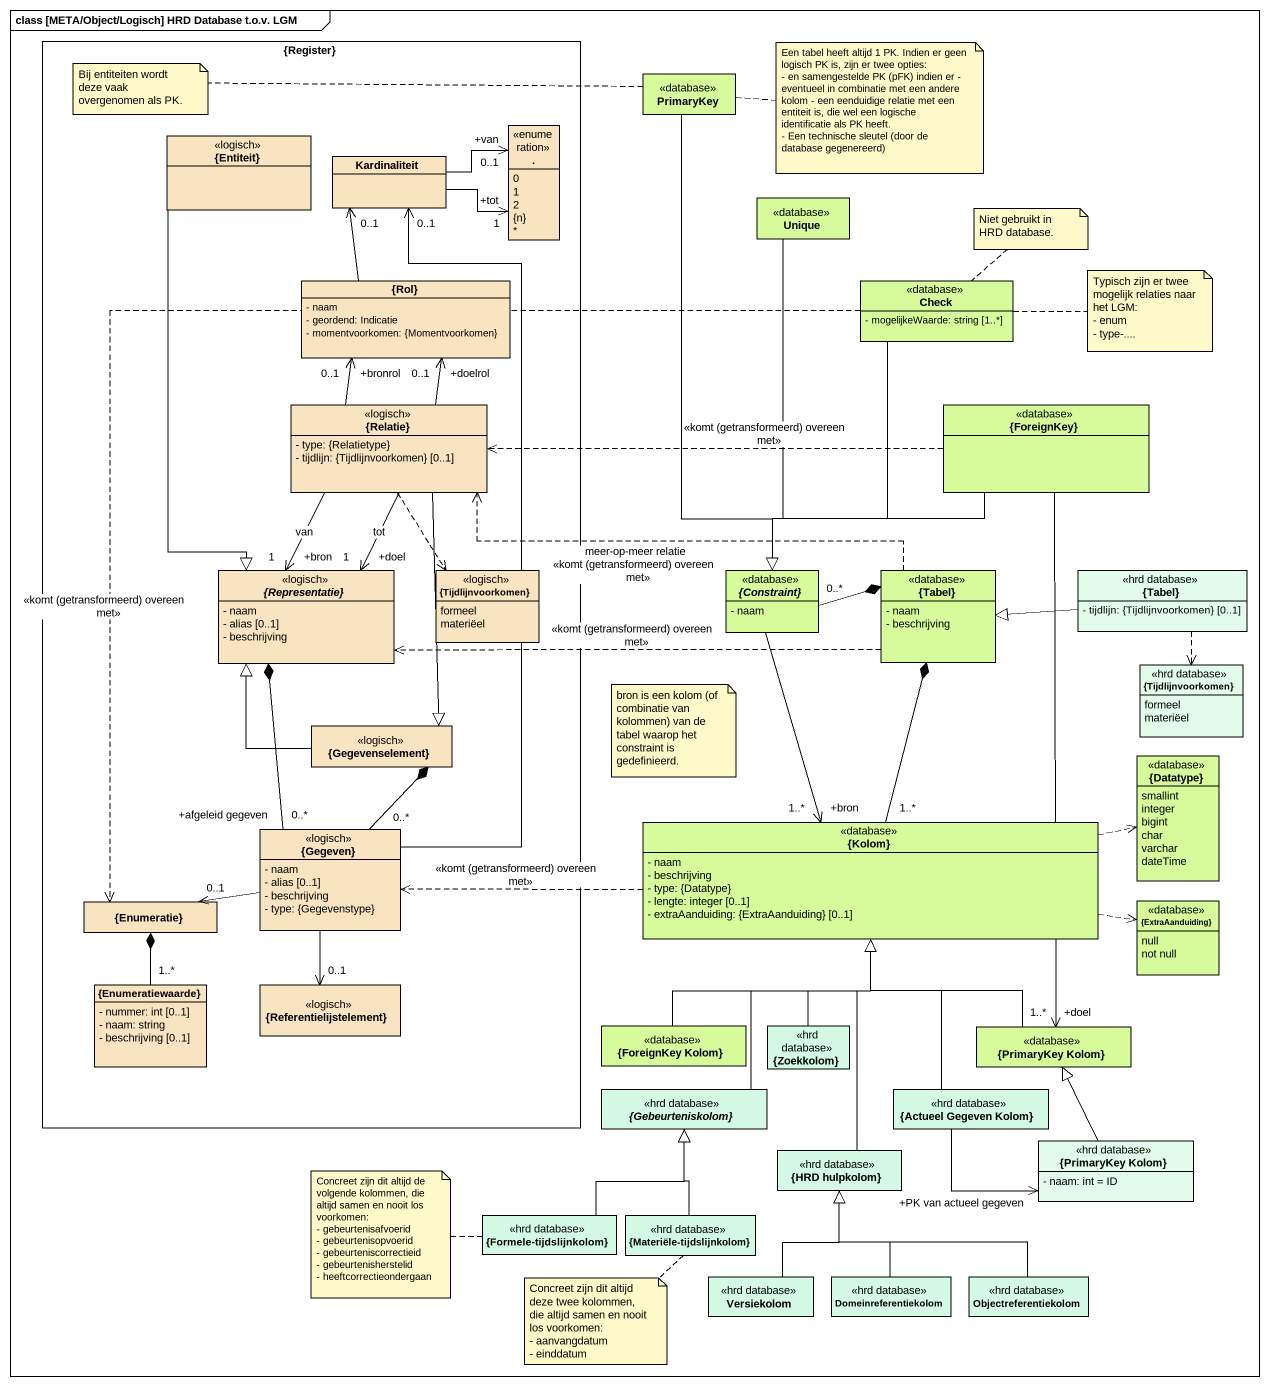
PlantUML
@startuml
mainframe class [META/Object/Logisch] HRD Database t.o.v. LGM
hide circle
hide empty members
skinparam classAttributeIconSize 0
rectangle "{Register}" as Register {
  enum "." as enum1 #F8E4C0 {
    0
    1
    2
    {n}
    *
  }
  class "{Entiteit}" as Entiteit <<logisch>> #F8E4C0
  class Kardinaliteit #F8E4C0
  class "{Rol}" as Rol #F8E4C0 {
    - naam
    - geordend: Indicatie
    - momentvoorkomen: {Momentvoorkomen}
  }
  class "{Relatie}" as Relatie <<logisch>> #F8E4C0 {
    - type: {Relatietype}
    - tijdlijn: {Tijdlijnvoorkomen} [0..1]
  }
  abstract class "{Representatie}" as Representatie <<logisch>> #F8E4C0 {
    - naam
    - alias [0..1]
    - beschrijving
  }
  enum "{Tijdlijnvoorkomen}" as Tijdlijnvoorkomen <<logisch>> #F8E4C0 {
    formeel
    materiëel
  }
  class "{Gegevenselement}" as Gegevenselement <<logisch>> #F8E4C0
  class "{Gegeven}" as Gegeven <<logisch>> #F8E4C0 {
    - naam
    - alias [0..1]
    - beschrijving
    - type: {Gegevenstype}
  }
  class "{Enumeratie}" as Enumeratie #F8E4C0
  class "{Enumeratiewaarde}" as Enumeratiewaarde #F8E4C0 {
    - nummer: int [0..1]
    - naam: string
    - beschrijving [0..1]
  }
  class "{Referentielijstelement}" as Referentielijstelement <<logisch>> #F8E4C0
}
class PrimaryKey <<database>> #D7FB9A
class Unique <<database>> #D7FB9A
class Check <<database>> #D7FB9A {
  - mogelijkeWaarde: string [1..*]
}
class "{ForeignKey}" as ForeignKey <<database>> #D7FB9A
abstract class "{Constraint}" as Constraint <<database>> #D7FB9A {
  - naam
}
class "{Tabel}" as Tabel <<database>> #D7FB9A {
  - naam
  - beschrijving
}
class "{Tabel}" as Tabel_2 <<hrd database>> #E3FBEB {
  - tijdlijn: {Tijdlijnvoorkomen} [0..1]
}
enum "{Tijdlijnvoorkomen}" as Tijdlijnvoorkomen_2 <<hrd database>> #E3FBEB {
  formeel
  materiëel
}
enum "{Datatype}" as Datatype <<database>> #D7FB9A {
  smallint
  integer
  bigint
  char
  varchar
  dateTime
}
class "{Kolom}" as Kolom <<database>> #D7FB9A {
  - naam
  - beschrijving
  - type: {Datatype}
  - lengte: integer [0..1]
  - extraAanduiding: {ExtraAanduiding} [0..1]
}
enum "{ExtraAanduiding}" as ExtraAanduiding <<database>> #D7FB9A {
  null
  not null
}
class "{ForeignKey Kolom}" as ForeignKey_Kolom <<database>> #D7FB9A
class "{Zoekkolom}" as Zoekkolom <<hrd database>> #D4FAE3
class "{PrimaryKey Kolom}" as PrimaryKey_Kolom <<database>> #D7FB9A
abstract class "{Gebeurteniskolom}" as Gebeurteniskolom <<hrd database>> #D4FAE3
class "{Actueel Gegeven Kolom}" as Actueel_Gegeven_Kolom <<hrd database>> #D4FAE3
class "{HRD hulpkolom}" as HRD_hulpkolom <<hrd database>> #D4FAE3
class "{PrimaryKey Kolom}" as PrimaryKey_Kolom_2 <<hrd database>> #E3FBEB {
  - naam: int = ID
}
class "{Formele-tijdslijnkolom}" as Formele_tijdslijnkolom <<hrd database>> #D4FAE3
class "{Materiële-tijdslijnkolom}" as Materiële_tijdslijnkolom <<hrd database>> #D4FAE3
class Versiekolom <<hrd database>> #D4FAE3
class Domeinreferentiekolom <<hrd database>> #D4FAE3
class Objectreferentiekolom <<hrd database>> #D4FAE3
PrimaryKey --|> Constraint
Entiteit --|> Representatie
Kardinaliteit -right-> "+van\n0..1" enum1
Kardinaliteit -right-> "+tot\n1" enum1
Unique --|> Constraint
Rol -up-> "0..1" Kardinaliteit
Check --|> Constraint
Check ..> Enumeratie : <<komt (getransformeerd) overeen met>>
Relatie -up-> "+doelrol\n0..1" Rol
Relatie -up-> "+bronrol\n0..1" Rol
Relatie --> "+bron\n1" Representatie : van
Relatie --> "+doel\n1" Representatie : tot
Relatie ..> Tijdlijnvoorkomen
Relatie --|> Gegevenselement
ForeignKey .left.> Relatie : <<komt (getransformeerd) overeen met>>
ForeignKey -left-|> Constraint
ForeignKey --> "+doel\n1..*" PrimaryKey_Kolom
Constraint "0..*" -right-* Tabel
Constraint --> "+bron\n1..*" Kolom
Tabel .left.> Relatie : meer-op-meer relatie\n<<komt (getransformeerd) overeen met>>
Tabel .left.> Representatie : <<komt (getransformeerd) overeen met>>
Tabel_2 -left-|> Tabel
Tabel_2 ..> Tijdlijnvoorkomen_2
Gegevenselement -up-|> Representatie
Gegeven -up-> "0..1" Kardinaliteit
Gegeven "+afgeleid gegeven\n0..*" -up-* Representatie
Gegeven "0..*" -up-* Gegevenselement
Gegeven -left-> "0..1" Enumeratie
Gegeven --> "0..1" Referentielijstelement
Kolom "1..*" -up-* Tabel
Kolom .right.> Datatype
Kolom .left.> Gegeven : <<komt (getransformeerd) overeen met>>
Kolom .right.> ExtraAanduiding
Enumeratiewaarde "1..*" -up-* Enumeratie
ForeignKey_Kolom -up-|> Kolom
Zoekkolom -up-|> Kolom
PrimaryKey_Kolom -up-|> Kolom
Gebeurteniskolom -up-|> Kolom
Actueel_Gegeven_Kolom -up-|> Kolom
Actueel_Gegeven_Kolom -right-> "+PK van actueel gegeven" PrimaryKey_Kolom_2
HRD_hulpkolom -up-|> Kolom
PrimaryKey_Kolom_2 -up-|> PrimaryKey_Kolom
Formele_tijdslijnkolom -up-|> Gebeurteniskolom
Materiële_tijdslijnkolom -up-|> Gebeurteniskolom
Versiekolom -up-|> HRD_hulpkolom
Domeinreferentiekolom -up-|> HRD_hulpkolom
Objectreferentiekolom -up-|> HRD_hulpkolom
note left of PrimaryKey : Bij entiteiten wordt deze vaak overgenomen als PK.
note right of PrimaryKey
  Een tabel heeft altijd 1 PK. Indien er geen logisch PK is, zijn er twee opties:
  - en samengestelde PK (pFK) indien er - eventueel in combinatie met een andere kolom - een eenduidige relatie met een entiteit is, die wel een logische identificatie als PK heeft.
  - Een technische sleutel (door de database gegenereerd)
end note
note top of Check : Niet gebruikt in HRD database.
note right of Check
  Typisch zijn er twee mogelijk relaties naar het LGM:
  - enum
  - type-....
end note
note as N5
  bron is een kolom (of combinatie van kolommen) van de tabel waarop het constraint is gedefinieerd.
end note
note left of Formele_tijdslijnkolom
  Concreet zijn dit altijd de volgende kolommen, die altijd samen en nooit los voorkomen:
  - gebeurtenisafvoerid
  - gebeurtenisopvoerid
  - gebeurteniscorrectieid
  - gebeurtenisherstelid
  - heeftcorrectieondergaan
end note
note bottom of Materiële_tijdslijnkolom
  Concreet zijn dit altijd deze twee kolommen, die altijd samen en nooit los voorkomen:
  - aanvangdatum
  - einddatum
end note
@enduml
